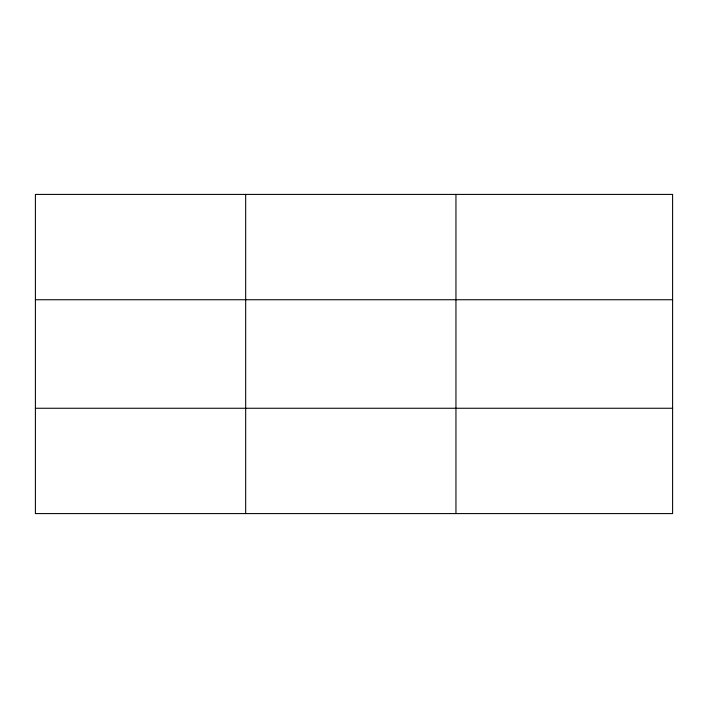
<?xml version="1.0" encoding="UTF-8"?>
<svg xmlns="http://www.w3.org/2000/svg" width="708" height="708" viewBox="0 0 708 708"><rect width="100%" height="100%" fill="white"/><g stroke="black" fill="none" stroke-linecap="round" stroke-linejoin="round"><path stroke-width="1.06" d="M245.676 513.583L245.676 194.417M455.952 513.583L455.952 194.417M35.4 299.741L672.6 299.741M35.4 408.259L672.6 408.259M672.6 194.417L672.6 513.583L35.4 513.583L35.4 194.417L672.6 194.417"/></g></svg>
